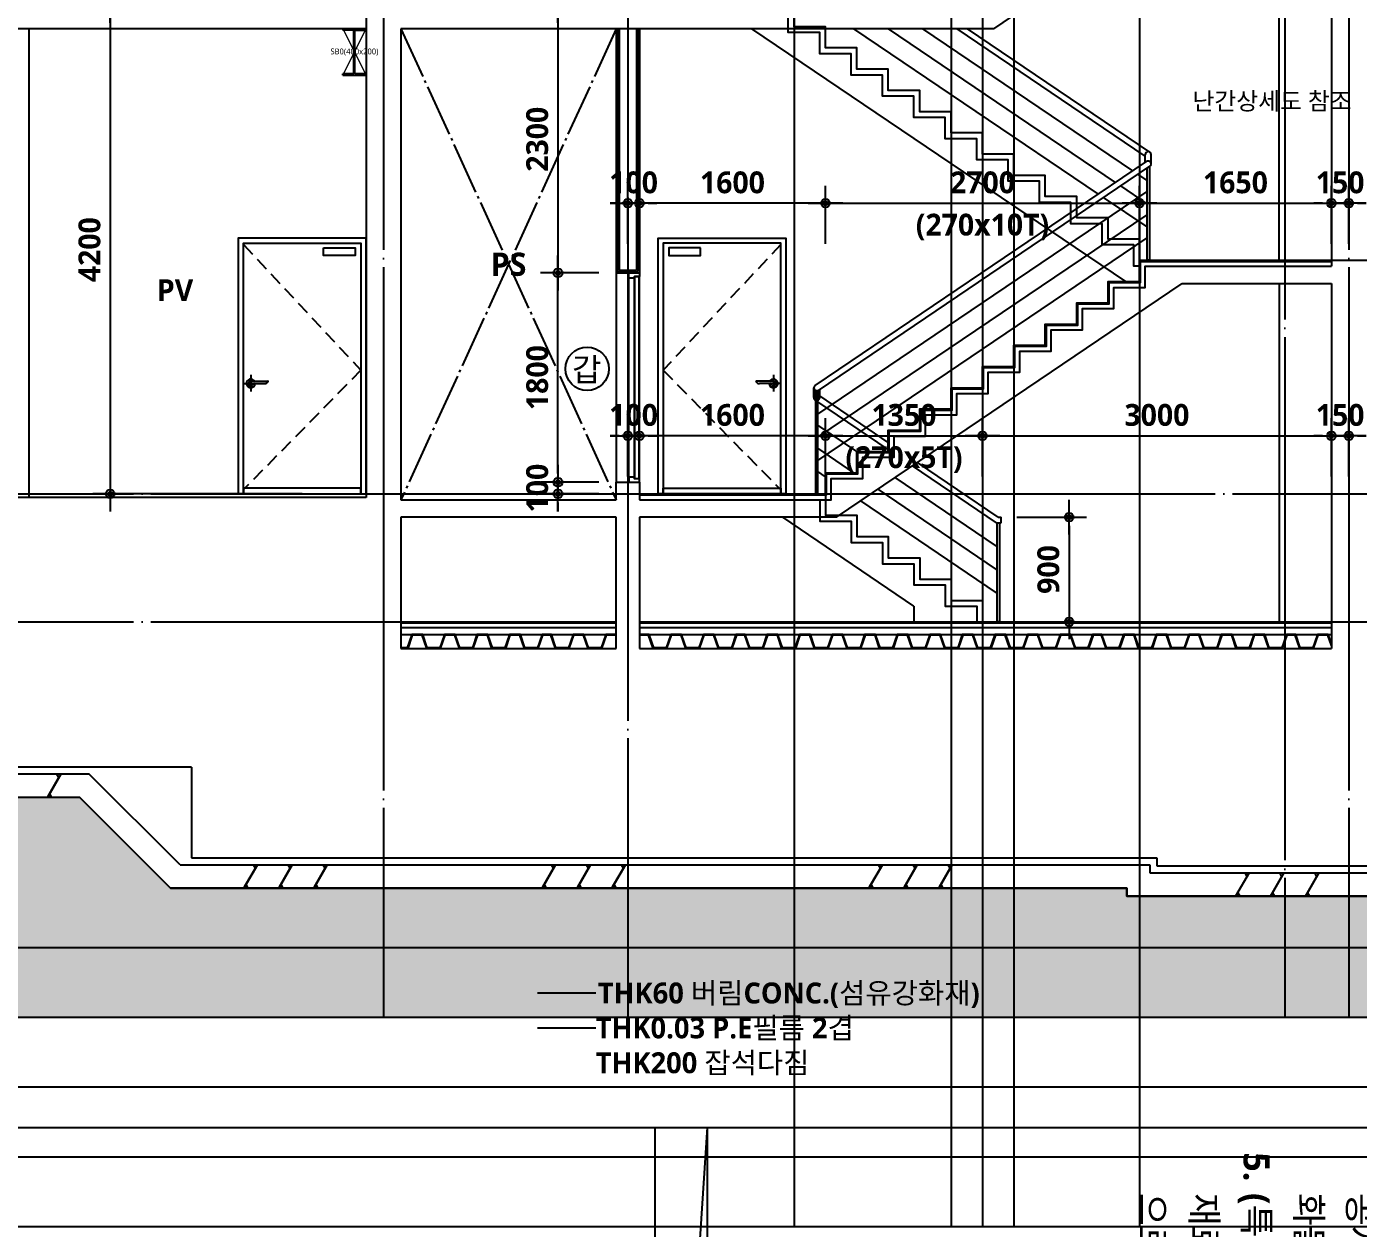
# Model space of a CAD drawing. Header units: millimetres. Extents: x 0 to 356400, y 0 to 68257.
# Drawn here: x 107356 to 118807, y 7384 to 17719 of the extents above; entities that cross this region are included whole.
import ezdxf
from ezdxf.enums import TextEntityAlignment as Align

# ---------------------------------------------------------------- set-up
doc = ezdxf.new("R2010")
doc.units = ezdxf.units.MM
doc.header["$LTSCALE"] = 75
for name, pattern in [('CEN', [62, 60, -1, 0, -1]), ('HID', [2.3, 1.5, -0.8]), ('STD_SHAFT', [7.3, 6, -0.5, 0.3, -0.5])]:
    doc.linetypes.add(name, pattern=pattern)
doc.layers.get('Defpoints').update_dxf_attribs({"color": 161})
for name, color, linetype in [('8', 8, 'Continuous'), ('A-ANNO-GRA1', 7, 'Continuous'), ('A-ANNO-LEAD', 4, 'Continuous'), ('A-ANNO-NOTE', 7, 'Continuous'), ('A-ANNO-SYMB', 7, 'Continuous'), ('A-ANNO-TEXT1', 7, 'Continuous'), ('A-ANNO-TITL', 7, 'Continuous'), ('A-CEN', 1, 'CEN'), ('A-DOOR', 4, 'Continuous'), ('A-FIN-TYP1', 6, 'Continuous'), ('A-FLOR-GW', 6, 'Continuous'), ('A-FLOR-OPEN-BELO', 6, 'STD_SHAFT'), ('A-PS-HID', 5, 'HID'), ('A-SECT-DOOR', 8, 'Continuous'), ('A-SECT-DRBD', 4, 'Continuous'), ('A-SECT-ELEV', 8, 'Continuous'), ('A-SECT-Hrail1', 8, 'Continuous'), ('A-SECT-Hrail2', 6, 'Continuous'), ('A-SECT-MATR1', 4, 'Continuous'), ('A-SECT-MATR1-PAT', 8, 'Continuous'), ('A-SECT-MATR2', 6, 'Continuous'), ('A-SECT-STAIRS', 4, 'Continuous'), ('A-ST-AXIS-DIM', 7, 'Continuous'), ('A-ST-CONC', 2, 'Continuous'), ('A-WALL-DRY1', 7, 'Continuous'), ('LEADER', 7, 'Continuous'), ('철골', 2, 'Continuous')]:
    doc.layers.add(name, color=color, linetype=linetype)
doc.layers.add('A-XXXX-NPLT', color=144, linetype='Continuous', lineweight=15, plot=False)
for name, color, linetype, plot in [('Defpoint', 161, 'Continuous', False), ('G(그리드1)', 185, 'Continuous', False), ('G(그리드2)', 235, 'Continuous', False)]:
    doc.layers.add(name, color=color, linetype=linetype, plot=plot)
doc.styles.add('2020음성 1차', font='NanumGothicBold.ttf')
doc.styles.add('SH_대대리576', font='')
doc.styles.add('SH_진천_나눔', font='NanumGothicBold.ttf')
doc.styles.add('맑은고딕', font='malgun.ttf')
doc.styles.add('성본리_나눔BO', font='')
doc.styles.get('SH_대대리576').set_extended_font_data('NanumGothic', bold=True)
doc.styles.get('성본리_나눔BO').set_extended_font_data('NanumGothic', bold=True)
doc.dimstyles.new('SHP 75 (in)', dxfattribs={"dimscale": 75, "dimtxt": 2.5, "dimasz": 1, "dimexe": 2, "dimexo": 2, "dimgap": 1, "dimtad": 1, "dimdec": 0, "dimzin": 0, "dimdsep": 46, "dimtxsty": 'SH_대대리576', "dimblk": 'DIMDOT', "dimblk1": 'NONE', "dimblk2": 'DIMDOT', "dimcen": 0.09, "dimclrd": 256, "dimclre": 256, "dimclrt": 3, "dimadec": 0, "dimazin": 1, "dimtfac": 1, "dimtdec": 0, "dimtix": 1, "dimtmove": 2, "dimatfit": 0, "dimldrblk": 'DIMDOT', "dimfxl": 1, "dimtfillclr": 3, "dimtolj": 1, "dimtzin": 0, "dimlwd": -1, "dimlwe": -1, "dimarcsym": 0})

# ---------------------------------------------------------------- blocks, each defined once
blk = doc.blocks.new('DIMDOT')
at = {"color": 0}
blk.add_line((-2, 0), (2, 0), dxfattribs=at)
for radius in [0.5, 0.25]:
    blk.add_circle((0, 0), radius, dxfattribs=at)
blk = doc.blocks.new('*D1833')
at = {"layer": 'A-ST-AXIS-DIM'}
for p, q in [((114225, 15850), (114225, 16350)), ((116925, 15850), (116925, 16350)), ((114300, 16200), (116850, 16200))]:
    blk.add_line(p, q, dxfattribs=at)
at = {"layer": 'Defpoints', "color": 0}
for p in [(116925, 16200), (114225, 15700), (116925, 15700)]:
    blk.add_point(p, dxfattribs=at)
at = {"layer": 'A-ST-AXIS-DIM', "linetype": 'ByBlock', "xscale": 75, "yscale": 75, "zscale": 75}
for p, rotation in [((114225, 16200), 179.9999999999999), ((116925, 16200), 359.9999999999999)]:
    blk.add_blockref('DIMDOT', p, dxfattribs=dict(at, rotation=rotation))
at = {"layer": 'A-ST-AXIS-DIM', "color": 3, "char_height": 187.5, "attachment_point": 5, "style": 'SH_대대리576'}
for s, insert in [('\\A1;2700', (115575, 16378)), ('\\A1;(270x10T)', (115575, 15995))]:
    blk.add_mtext(s, dxfattribs=dict(at, insert=insert))
blk = doc.blocks.new('_None')
blk = doc.blocks.new('*D1834')
at = {"layer": 'A-ST-AXIS-DIM'}
for p, q in [((116925, 15850), (116925, 16350)), ((118575, 15850), (118575, 16350)), ((117000, 16200), (118500, 16200))]:
    blk.add_line(p, q, dxfattribs=at)
at = {"layer": 'Defpoints', "color": 0}
for p in [(118575, 16200), (116925, 15700), (118575, 15700)]:
    blk.add_point(p, dxfattribs=at)
at = {"layer": 'A-ST-AXIS-DIM', "linetype": 'ByBlock', "xscale": 75, "yscale": 75, "zscale": 75}
for p, rotation in [((116925, 16200), 179.9999999999999), ((118575, 16200), 359.9999999999999)]:
    blk.add_blockref('DIMDOT', p, dxfattribs=dict(at, rotation=rotation))
at = {"layer": 'A-ST-AXIS-DIM', "color": 3, "insert": (117750, 16378), "char_height": 187.5, "attachment_point": 5, "style": 'SH_대대리576'}
blk.add_mtext('\\A1;1650', dxfattribs=at)
blk = doc.blocks.new('*D1835')
at = {"layer": 'A-ST-AXIS-DIM'}
for p, q in [((112625, 15850), (112625, 16350)), ((114225, 15850), (114225, 16350)), ((114150, 16200), (112700, 16200))]:
    blk.add_line(p, q, dxfattribs=at)
at = {"layer": 'Defpoints', "color": 0}
for p in [(112625, 16200), (112625, 15700), (114225, 15700)]:
    blk.add_point(p, dxfattribs=at)
at = {"layer": 'A-ST-AXIS-DIM', "linetype": 'ByBlock', "xscale": 75, "yscale": 75, "zscale": 75, "rotation": 180}
blk.add_blockref('DIMDOT', (112625, 16200), dxfattribs=at)
at = {"layer": 'A-ST-AXIS-DIM', "linetype": 'ByBlock', "xscale": 75, "yscale": 75, "zscale": 75}
blk.add_blockref('DIMDOT', (114225, 16200), dxfattribs=at)
at = {"layer": 'A-ST-AXIS-DIM', "color": 3, "insert": (113425, 16378), "char_height": 187.5, "attachment_point": 5, "style": 'SH_대대리576'}
blk.add_mtext('\\A1;1600', dxfattribs=at)
blk = doc.blocks.new('*D1836')
at = {"layer": 'A-ST-AXIS-DIM'}
for p, q in [((112525, 15850), (112525, 16350)), ((112625, 15850), (112625, 16350)), ((112450, 16200), (112375, 16200)), ((112525, 16200), (112625, 16200)), ((112700, 16200), (112775, 16200))]:
    blk.add_line(p, q, dxfattribs=at)
at = {"layer": 'Defpoints', "color": 0}
for p in [(112625, 16200), (112525, 15700), (112625, 15700)]:
    blk.add_point(p, dxfattribs=at)
at = {"layer": 'A-ST-AXIS-DIM', "linetype": 'ByBlock', "xscale": 75, "yscale": 75, "zscale": 75}
blk.add_blockref('DIMDOT', (112525, 16200), dxfattribs=at)
at = {"layer": 'A-ST-AXIS-DIM', "linetype": 'ByBlock', "xscale": 75, "yscale": 75, "zscale": 75, "rotation": 180}
blk.add_blockref('DIMDOT', (112625, 16200), dxfattribs=at)
at = {"layer": 'A-ST-AXIS-DIM', "color": 3, "insert": (112575, 16378), "char_height": 187.5, "attachment_point": 5, "style": 'SH_대대리576'}
blk.add_mtext('\\A1;100', dxfattribs=at)
blk = doc.blocks.new('*D1837')
at = {"layer": 'A-ST-AXIS-DIM'}
for p, q in [((118575, 15850), (118575, 16350)), ((118725, 15850), (118725, 16350)), ((118500, 16200), (118425, 16200)), ((118725, 16200), (118575, 16200)), ((118800, 16200), (118875, 16200))]:
    blk.add_line(p, q, dxfattribs=at)
at = {"layer": 'Defpoints', "color": 0}
for p in [(118575, 16200), (118575, 15700), (118725, 15700)]:
    blk.add_point(p, dxfattribs=at)
at = {"layer": 'A-ST-AXIS-DIM', "linetype": 'ByBlock', "xscale": 75, "yscale": 75, "zscale": 75}
blk.add_blockref('DIMDOT', (118575, 16200), dxfattribs=at)
at = {"layer": 'A-ST-AXIS-DIM', "linetype": 'ByBlock', "xscale": 75, "yscale": 75, "zscale": 75, "rotation": 180}
blk.add_blockref('DIMDOT', (118725, 16200), dxfattribs=at)
at = {"layer": 'A-ST-AXIS-DIM', "color": 3, "insert": (118650, 16378), "char_height": 187.5, "attachment_point": 5, "style": 'SH_대대리576'}
blk.add_mtext('\\A1;150', dxfattribs=at)
blk = doc.blocks.new('*D1853')
at = {"layer": 'A-ST-AXIS-DIM'}
for p, q in [((114225, 13850), (114225, 14350)), ((115575, 13850), (115575, 14350)), ((114300, 14200), (115500, 14200))]:
    blk.add_line(p, q, dxfattribs=at)
at = {"layer": 'Defpoints', "color": 0}
for p in [(115575, 14200), (114225, 13700), (115575, 13700)]:
    blk.add_point(p, dxfattribs=at)
at = {"layer": 'A-ST-AXIS-DIM', "linetype": 'ByBlock', "xscale": 75, "yscale": 75, "zscale": 75}
for p, rotation in [((114225, 14200), 179.9999999999999), ((115575, 14200), 359.9999999999999)]:
    blk.add_blockref('DIMDOT', p, dxfattribs=dict(at, rotation=rotation))
at = {"layer": 'A-ST-AXIS-DIM', "color": 3, "char_height": 187.5, "attachment_point": 5, "style": 'SH_대대리576'}
for s, insert in [('\\A1;1350', (114900, 14378)), ('\\A1;(270x5T)', (114900, 13995))]:
    blk.add_mtext(s, dxfattribs=dict(at, insert=insert))
blk = doc.blocks.new('*D1854')
at = {"layer": 'A-ST-AXIS-DIM'}
for p, q in [((115575, 13850), (115575, 14350)), ((118575, 13850), (118575, 14350)), ((115650, 14200), (118500, 14200))]:
    blk.add_line(p, q, dxfattribs=at)
at = {"layer": 'Defpoints', "color": 0}
for p in [(118575, 14200), (115575, 13700), (118575, 13700)]:
    blk.add_point(p, dxfattribs=at)
at = {"layer": 'A-ST-AXIS-DIM', "linetype": 'ByBlock', "xscale": 75, "yscale": 75, "zscale": 75}
for p, rotation in [((115575, 14200), 179.9999999999999), ((118575, 14200), 359.9999999999999)]:
    blk.add_blockref('DIMDOT', p, dxfattribs=dict(at, rotation=rotation))
at = {"layer": 'A-ST-AXIS-DIM', "color": 3, "insert": (117075, 14378), "char_height": 187.5, "attachment_point": 5, "style": 'SH_대대리576'}
blk.add_mtext('\\A1;3000', dxfattribs=at)
blk = doc.blocks.new('*D1855')
at = {"layer": 'A-ST-AXIS-DIM'}
for p, q in [((112625, 13850), (112625, 14350)), ((114225, 13850), (114225, 14350)), ((114150, 14200), (112700, 14200))]:
    blk.add_line(p, q, dxfattribs=at)
at = {"layer": 'Defpoints', "color": 0}
for p in [(112625, 14200), (112625, 13700), (114225, 13700)]:
    blk.add_point(p, dxfattribs=at)
at = {"layer": 'A-ST-AXIS-DIM', "linetype": 'ByBlock', "xscale": 75, "yscale": 75, "zscale": 75, "rotation": 180}
blk.add_blockref('DIMDOT', (112625, 14200), dxfattribs=at)
at = {"layer": 'A-ST-AXIS-DIM', "linetype": 'ByBlock', "xscale": 75, "yscale": 75, "zscale": 75}
blk.add_blockref('DIMDOT', (114225, 14200), dxfattribs=at)
at = {"layer": 'A-ST-AXIS-DIM', "color": 3, "insert": (113425, 14378), "char_height": 187.5, "attachment_point": 5, "style": 'SH_대대리576'}
blk.add_mtext('\\A1;1600', dxfattribs=at)
blk = doc.blocks.new('*D1856')
at = {"layer": 'A-ST-AXIS-DIM'}
for p, q in [((112525, 13850), (112525, 14350)), ((112625, 13850), (112625, 14350)), ((112450, 14200), (112375, 14200)), ((112525, 14200), (112625, 14200)), ((112700, 14200), (112775, 14200))]:
    blk.add_line(p, q, dxfattribs=at)
at = {"layer": 'Defpoints', "color": 0}
for p in [(112625, 14200), (112525, 13700), (112625, 13700)]:
    blk.add_point(p, dxfattribs=at)
at = {"layer": 'A-ST-AXIS-DIM', "linetype": 'ByBlock', "xscale": 75, "yscale": 75, "zscale": 75}
blk.add_blockref('DIMDOT', (112525, 14200), dxfattribs=at)
at = {"layer": 'A-ST-AXIS-DIM', "linetype": 'ByBlock', "xscale": 75, "yscale": 75, "zscale": 75, "rotation": 180}
blk.add_blockref('DIMDOT', (112625, 14200), dxfattribs=at)
at = {"layer": 'A-ST-AXIS-DIM', "color": 3, "insert": (112575, 14378), "char_height": 187.5, "attachment_point": 5, "style": 'SH_대대리576'}
blk.add_mtext('\\A1;100', dxfattribs=at)
blk = doc.blocks.new('*D1857')
at = {"layer": 'A-ST-AXIS-DIM'}
for p, q in [((118575, 13850), (118575, 14350)), ((118725, 13850), (118725, 14350)), ((118500, 14200), (118425, 14200)), ((118725, 14200), (118575, 14200)), ((118800, 14200), (118875, 14200))]:
    blk.add_line(p, q, dxfattribs=at)
at = {"layer": 'Defpoints', "color": 0}
for p in [(118575, 14200), (118575, 13700), (118725, 13700)]:
    blk.add_point(p, dxfattribs=at)
at = {"layer": 'A-ST-AXIS-DIM', "linetype": 'ByBlock', "xscale": 75, "yscale": 75, "zscale": 75}
blk.add_blockref('DIMDOT', (118575, 14200), dxfattribs=at)
at = {"layer": 'A-ST-AXIS-DIM', "linetype": 'ByBlock', "xscale": 75, "yscale": 75, "zscale": 75, "rotation": 180}
blk.add_blockref('DIMDOT', (118725, 14200), dxfattribs=at)
at = {"layer": 'A-ST-AXIS-DIM', "color": 3, "insert": (118650, 14378), "char_height": 187.5, "attachment_point": 5, "style": 'SH_대대리576'}
blk.add_mtext('\\A1;150', dxfattribs=at)
blk = doc.blocks.new('*D1979')
at = {"layer": 'A-ST-AXIS-DIM'}
for p, q in [((109725, 17900), (107925, 17900)), ((108075, 17825), (108075, 13775)), ((109725, 13700), (107925, 13700))]:
    blk.add_line(p, q, dxfattribs=at)
at = {"layer": 'Defpoints', "color": 0}
for p in [(109875, 17900), (108075, 13700), (109875, 13700)]:
    blk.add_point(p, dxfattribs=at)
at = {"layer": 'A-ST-AXIS-DIM', "linetype": 'ByBlock', "xscale": 75, "yscale": 75, "zscale": 75}
for p, rotation in [((108075, 17900), 90), ((108075, 13700), 270)]:
    blk.add_blockref('DIMDOT', p, dxfattribs=dict(at, rotation=rotation))
at = {"layer": 'A-ST-AXIS-DIM', "color": 3, "insert": (107897, 15800), "char_height": 187.5, "attachment_point": 5, "rotation": 90, "style": 'SH_대대리576'}
blk.add_mtext('\\A1;4200', dxfattribs=at)
blk = doc.blocks.new('갑종 TEXT100')
at = {"layer": 'A-ANNO-SYMB'}
blk.add_circle((0, 0), 280, dxfattribs=at)
at = {"layer": 'A-ANNO-TITL', "style": '2020음성 1차'}
blk.add_text('갑 ', height=300, dxfattribs=at).set_placement((46, -10), align=Align.MIDDLE_CENTER)
blk = doc.blocks.new('*D2221')
at = {"layer": 'A-ST-AXIS-DIM'}
for p, q in [((112275, 17900), (111775, 17900)), ((111925, 17825), (111925, 15675)), ((112275, 15600), (111775, 15600))]:
    blk.add_line(p, q, dxfattribs=at)
at = {"layer": 'Defpoints', "color": 0}
for p in [(112425, 17900), (111925, 15600), (112425, 15600)]:
    blk.add_point(p, dxfattribs=at)
at = {"layer": 'A-ST-AXIS-DIM', "linetype": 'ByBlock', "xscale": 75, "yscale": 75, "zscale": 75}
for p, rotation in [((111925, 17900), 90), ((111925, 15600), 270)]:
    blk.add_blockref('DIMDOT', p, dxfattribs=dict(at, rotation=rotation))
at = {"layer": 'A-ST-AXIS-DIM', "color": 3, "insert": (111747, 16750), "char_height": 187.5, "attachment_point": 5, "rotation": 90, "style": 'SH_대대리576'}
blk.add_mtext('\\A1;2300', dxfattribs=at)
blk = doc.blocks.new('*D2222')
at = {"layer": 'A-ST-AXIS-DIM'}
for p, q in [((112275, 15600), (111775, 15600)), ((111925, 13875), (111925, 15525)), ((112275, 13800), (111775, 13800))]:
    blk.add_line(p, q, dxfattribs=at)
at = {"layer": 'Defpoints', "color": 0}
for p in [(111925, 15600), (112425, 15600), (112425, 13800)]:
    blk.add_point(p, dxfattribs=at)
at = {"layer": 'A-ST-AXIS-DIM', "linetype": 'ByBlock', "xscale": 75, "yscale": 75, "zscale": 75}
for p, rotation in [((111925, 15600), 90), ((111925, 13800), 270)]:
    blk.add_blockref('DIMDOT', p, dxfattribs=dict(at, rotation=rotation))
at = {"layer": 'A-ST-AXIS-DIM', "color": 3, "insert": (111747, 14700), "char_height": 187.5, "attachment_point": 5, "rotation": 90, "style": 'SH_대대리576'}
blk.add_mtext('\\A1;1800', dxfattribs=at)
blk = doc.blocks.new('*D2223')
at = {"layer": 'A-ST-AXIS-DIM'}
for p, q in [((111925, 13875), (111925, 13950)), ((112275, 13800), (111775, 13800)), ((111925, 13800), (111925, 13700)), ((112275, 13700), (111775, 13700)), ((111925, 13625), (111925, 13550))]:
    blk.add_line(p, q, dxfattribs=at)
at = {"layer": 'Defpoints', "color": 0}
for p in [(112425, 13800), (111925, 13700), (112425, 13700)]:
    blk.add_point(p, dxfattribs=at)
at = {"layer": 'A-ST-AXIS-DIM', "linetype": 'ByBlock', "xscale": 75, "yscale": 75, "zscale": 75}
for p, rotation in [((111925, 13800), 270), ((111925, 13700), 90)]:
    blk.add_blockref('DIMDOT', p, dxfattribs=dict(at, rotation=rotation))
at = {"layer": 'A-ST-AXIS-DIM', "color": 3, "insert": (111747, 13750), "char_height": 187.5, "attachment_point": 5, "rotation": 90, "style": 'SH_대대리576'}
blk.add_mtext('\\A1;100', dxfattribs=at)
blk = doc.blocks.new('*D3933')
at = {"layer": 'A-ST-AXIS-DIM'}
for p, q in [((115870, 13500), (116470, 13500)), ((116320, 13425), (116320, 12675)), ((115870, 12600), (116470, 12600))]:
    blk.add_line(p, q, dxfattribs=at)
at = {"layer": 'Defpoints', "color": 0}
for p in [(115720, 13500), (115720, 12600), (116320, 12600)]:
    blk.add_point(p, dxfattribs=at)
at = {"layer": 'A-ST-AXIS-DIM', "linetype": 'ByBlock', "xscale": 75, "yscale": 75, "zscale": 75}
for p, rotation in [((116320, 13500), 90), ((116320, 12600), 270)]:
    blk.add_blockref('DIMDOT', p, dxfattribs=dict(at, rotation=rotation))
at = {"layer": 'A-ST-AXIS-DIM', "color": 3, "insert": (116142, 13050), "char_height": 187.5, "attachment_point": 5, "rotation": 90, "style": 'SH_대대리576'}
blk.add_mtext('\\A1;900', dxfattribs=at)
blk = doc.blocks.new('G$CC67454FE')
at = {"layer": 'A-XXXX-NPLT'}
for p, q in [((106, 400), (306, 0)), ((106, 0), (306, 400))]:
    blk.add_line(p, q, dxfattribs=at)
at = {"layer": '철골', "ltscale": 3}
for p, q in [((106, 400), (306, 400)), ((106, 400), (106, 387)), ((202, 387), (106, 387)), ((202, 13), (202, 387)), ((210, 13), (210, 387)), ((210, 387), (306, 387)), ((306, 400), (306, 387)), ((202, 13), (106, 13)), ((106, 0), (106, 13)), ((106, 0), (306, 0)), ((306, 13), (210, 13)), ((306, 0), (306, 13))]:
    blk.add_line(p, q, dxfattribs=at)
at = {"layer": 'A-XXXX-NPLT', "style": '맑은고딕'}
blk.add_text('SB0(400x200)', height=50, dxfattribs=at).set_placement((206, 200), align=Align.MIDDLE)
blk = doc.blocks.new('G$C3CD03619')
at = {"layer": 'A-ANNO-GRA1'}
for centre in [(11731, 11592), (11731, 9792)]:
    blk.add_circle(centre, 792, dxfattribs=at)
at = {"layer": 'A-ANNO-NOTE', "style": 'SH_대대리576'}
for s, p in [('방', (11108, 11142)), ('갑', (11108, 9342))]:
    blk.add_text(s, height=900, dxfattribs=at).set_placement(p)
at = {"layer": 'A-ANNO-TITL', "style": 'SH_대대리576'}
for s, p in [('1.', (547, 25992)), ('2.', (547, 11592)), ('3.', (547, 7992)), ('4.', (547, 6192)), ('5.', (547, -10008))]:
    blk.add_text(s, height=900, dxfattribs=at).set_placement(p, align=Align.MIDDLE_CENTER)
for s, p in [('B2ND FFL = EL-9000', (1447, 25992)), ('B1ST FFL = EL-4800', (1447, 24192)), ('1ST FFL = EL%%p0 (FH96.10)', (1447, 22392)), ('2ND FFL = EL+4500', (1447, 20592)), ('3RD FFL = EL+9000', (1447, 18792)), ('4TH FFL = EL+19000', (1447, 16992)), ('ROOF SFL = EL+29000', (1447, 15192)), ('PH ROOF SFL = EL+33000 (계단탑)', (1447, 13392)), ('스크린 방화셔터', (1447, 11592)), ('갑종 방화문', (1447, 9792)), ('실내 마감은 실내재료마감표 참조.', (1447, 7992)), ('엘리베이터 시공 시 전문업체의 시공상세도', (1447, 6192)), ('를 작성하여 공사감독자의 승인을 득한 후', (1447, 4392)), ('시공할 것. (엘리베이터 설치를 위한 승강로', (1447, 2592)), ('내부의 구조물은 엘리베이터 공사분임.)', (1447, 792)), ('-ELEV 설치용 구조부재(후크 포함) 는 전문', (1447, -1008)), ('업체 선정 후 구조계산을 반영하여', (1447, -2808)), ('시공상세도를 작성(필요시 구조보강) 하고', (1447, -4608)), ('공사감독자의 승인을 득한 후 시공할 것.', (1447, -6408)), ('화물용승강기 및 수직반송기 포함.', (1447, -8208)), ('(특별)피난계단의 적용시 마감재료는 불연', (1447, -10008)), ('재료 인증제품(불연성능 시험성적서 확보)', (1447, -11808)), ('으로서 공사감독자의 승인을 득한 후', (1447, -13608))]:
    blk.add_text(s, height=900, dxfattribs=at).set_placement(p, align=Align.MIDDLE_LEFT)

msp = doc.modelspace()

# ---------------------------------------------------------------- hatches: boundary and pattern name
at = {"layer": '8', "transparency": 33554687}
h = msp.add_hatch(color=256, dxfattribs=at)
h.dxf.hatch_style = 1
h.paths.add_polyline_path([(104375, 11090), (104375, 9800), (104375, 9200), (121675, 9200), (121675, 10240), (116815, 10240), (116815, 10310), (108592.2, 10310), (107812.2, 11090)])

# ---------------------------------------------------------------- linework, layer by layer
for p, q in [((112757.6, 8250), (112757.6, 1500)), ((113207.6, 8250), (113207.6, 1500))]:
    msp.add_line(p, q)
at = {"layer": '8'}
msp.add_lwpolyline([(104375, 11090), (104375, 9800), (104375, 9200), (121675, 9200), (121675, 10240), (116815, 10240), (116815, 10310), (108592.2, 10310), (107812.2, 11090)], close=True, dxfattribs=at)
at = {"layer": 'A-ANNO-LEAD'}
for p, q in [((111749.9, 9407.8), (112249.9, 9407.8)), ((111749.9, 9107.8), (112249.9, 9107.8))]:
    msp.add_line(p, q, dxfattribs=at)
msp.add_lwpolyline([(111749.9, 10268.3, 0, 48, 0), (111749.9, 10124.3, 0, 0, 0), (111749.9, 8807.8, 0, 0, 0), (112249.9, 8807.8, 0, 0, 0)], format="xyseb", dxfattribs=at)
at = {"layer": 'A-CEN'}
for p, q in [((112525, 58100), (112525, 9200)), ((110425, 57500), (110425, 9200)), ((118725, 57500), (118725, 9200)), ((118175, 56900), (118175, 9200)), ((118575, 15708.7), (121675, 15708.7)), ((109282.7, 14724.4), (109282.7, 14579.7)), ((113777.3, 14724.4), (113777.3, 14579.7)), ((109212.6, 14650), (109337.4, 14650)), ((113847.4, 14650), (113722.6, 14650)), ((103775, 13700), (121675, 13700)), ((103775, 12600), (112425, 12600)), ((112625, 12600), (121675, 12600))]:
    msp.add_line(p, q, dxfattribs=at)
at = {"layer": 'A-DOOR'}
for p, q in [((112535, 15555), (112535, 15600)), ((112535, 13800), (112535, 15555)), ((112582, 13845), (112582, 15570)), ((112622.5, 13830), (112622.5, 15570)), ((112625, 13800), (112625, 15570)), ((112535, 13845), (112535, 13800))]:
    msp.add_line(p, q, dxfattribs=at)
for points in [[(112535, 15600), (112625, 15600), (112625, 15570), (112582, 15570), (112582, 15555), (112535, 15555)], [(112584.5, 13830), (112584.5, 15570), (112622.5, 15570)], [(112584.5, 13830), (112584.5, 15570), (112622.5, 15570)], [(112535, 13800), (112625, 13800), (112625, 13830), (112582, 13830), (112582, 13845), (112535, 13845)]]:
    msp.add_lwpolyline(points, dxfattribs=at)
at = {"layer": 'A-FIN-TYP1'}
for p, q in [((110575, 12600), (112425, 12600)), ((112625, 12600), (118575, 12600)), ((110575, 12591), (112425, 12591)), ((112625, 12591), (118575, 12591))]:
    msp.add_line(p, q, dxfattribs=at)
for points in [[(112625, 13700), (114225, 13700), (114225, 13882.6), (114495, 13882.6), (114495, 14065.2), (114765, 14065.2), (114765, 14247.8), (115035, 14247.8), (115035, 14430.4), (115305, 14430.4), (115305, 14613), (115575, 14613), (115575, 14795.7), (115845, 14795.7), (115845, 14978.3), (116115, 14978.3), (116115, 15160.9), (116385, 15160.9), (116385, 15343.5), (116655, 15343.5), (116655, 15526.1), (116925, 15526.1), (116925, 15708.7), (118575, 15708.7)], [(112625, 13691), (114234, 13691), (114234, 13873.6), (114504, 13873.6), (114504, 14056.2), (114774, 14056.2), (114774, 14238.8), (115044, 14238.8), (115044, 14421.4), (115314, 14421.4), (115314, 14604), (115584, 14604), (115584, 14786.7), (115854, 14786.7), (115854, 14969.3), (116124, 14969.3), (116124, 15151.9), (116394, 15151.9), (116394, 15334.5), (116664, 15334.5), (116664, 15517.1), (116934, 15517.1), (116934, 15699.7), (118575, 15699.7)]]:
    msp.add_lwpolyline(points, dxfattribs=at)
at = {"layer": 'A-FLOR-GW'}
msp.add_line((107375, 17700), (107375, 13670), dxfattribs=at)
at = {"layer": 'A-FLOR-OPEN-BELO'}
for p, q in [((112425, 17700), (110575, 13650)), ((110575, 17700), (112425, 13650))]:
    msp.add_line(p, q, dxfattribs=at)
at = {"layer": 'A-PS-HID'}
for points in [[(109220, 15845), (110230, 14765), (109225, 13740)], [(113840, 15845), (112830, 14765), (113835, 13740)]]:
    msp.add_lwpolyline(points, dxfattribs=at)
at = {"layer": 'A-SECT-DOOR'}
for p, q in [((109282.6, 14669.4), (109429.9, 14669.4)), ((113777.4, 14669.4), (113630.1, 14669.4)), ((109317.6, 14649.2), (109401.6, 14649.2)), ((113742.4, 14649.2), (113658.4, 14649.2))]:
    msp.add_line(p, q, dxfattribs=at)
for points in [[(109220, 14765), (109220, 15855), (110230, 15855), (110230, 15845), (110230, 14650), (110230, 13750), (110230, 13700), (110275, 13700), (110275, 15900), (109175, 15900), (109175, 13700), (109220, 13700), (109220, 13750)], [(109909, 15815.8), (110182.2, 15815.8), (110182.2, 15749.2), (109909, 15749.2)], [(113840, 14765), (113840, 15855), (112830, 15855), (112830, 15845), (112830, 14650), (112830, 13750), (112830, 13700), (112785, 13700), (112785, 15900), (113885, 15900), (113885, 13700), (113840, 13700), (113840, 13750)], [(113151, 15815.8), (112877.8, 15815.8), (112877.8, 15749.2), (113151, 15749.2)], [(109220, 13750), (109220, 13700), (110230, 13700), (110230, 13750), (110215.2, 13750)], [(113840, 13750), (113840, 13700), (112830, 13700), (112830, 13750), (112844.8, 13750)]]:
    msp.add_lwpolyline(points, close=True, dxfattribs=at)
for centre, radius, start, end in [((109282.7, 14650), 37.3, 22.93351, 359.06151), ((109282.6, 14649.4), 20, 90, 316.79224), ((109403.2, 14686.3), 37.2, 267.58008, 322.19896), ((109429.9, 14666.4), 3, 13.27695, 90), ((109426.9, 14665.7), 6.09, 339.58624, 13.27695), ((113633.1, 14665.7), 6.09, 166.72305, 200.41376), ((113630.1, 14666.4), 3, 90, 166.72305), ((113656.8, 14686.3), 37.2, 217.80104, 272.41992), ((113777.3, 14650), 37.3, 180.93849, 157.06649), ((113777.4, 14649.4), 20, 223.20776, 90), ((109335, 14600.8), 51.4, 109.86738, 137.31229), ((113725, 14600.8), 51.4, 42.68771, 70.13262)]:
    msp.add_arc(centre, radius, start, end, dxfattribs=at)
at = {"layer": 'A-SECT-DRBD'}
for points in [[(112425, 12490), (112335, 12490), (112295.6, 12375.3), (112187.8, 12375.3), (112148.3, 12490), (112055, 12490), (112015.5, 12375.3), (111907.8, 12375.3), (111868.3, 12490), (111788.3, 12490), (111748.8, 12375.3), (111641.2, 12375.3), (111601.7, 12490), (111508.3, 12490), (111468.8, 12375.3), (111361, 12375.3), (111321.7, 12490), (111228.3, 12490), (111188.8, 12375.3), (111081.1, 12375.3), (111041.7, 12490), (110948.3, 12490), (110908.8, 12375.3), (110801.2, 12375.3), (110761.7, 12490), (110668.3, 12490), (110628.8, 12375.3), (110575, 12375.3)], [(112425, 12483.3), (112424.5, 12484.7), (112338.8, 12484.7), (112299.4, 12370), (112184, 12370), (112144.5, 12484.7), (112058.8, 12484.7), (112019.3, 12370), (111904, 12370), (111864.5, 12484.7), (111792.1, 12484.7), (111752.6, 12370), (111637.4, 12370), (111597.9, 12484.7), (111512.1, 12484.7), (111472.6, 12370), (111357.2, 12370), (111317.9, 12484.7), (111232.1, 12484.7), (111192.6, 12370), (111077.3, 12370), (111037.9, 12484.7), (110952.1, 12484.7), (110912.6, 12370), (110797.4, 12370), (110757.9, 12484.7), (110672.1, 12484.7), (110632.6, 12370), (110575, 12370)], [(118575, 12412.6), (118548.3, 12490), (118455, 12490), (118415.5, 12375.3), (118307.8, 12375.3), (118268.3, 12490), (118188.3, 12490), (118148.8, 12375.3), (118041.2, 12375.3), (118001.7, 12490), (117908.3, 12490), (117868.8, 12375.3), (117761, 12375.3), (117721.7, 12490), (117628.3, 12490), (117588.8, 12375.3), (117481.1, 12375.3), (117441.7, 12490), (117348.3, 12490), (117308.8, 12375.3), (117201.2, 12375.3), (117161.7, 12490), (117068.3, 12490), (117028.8, 12375.3), (116921.2, 12375.3), (116881.7, 12490), (116788.3, 12490), (116748.8, 12375.3), (116641.2, 12375.3), (116601.7, 12490), (116521.7, 12490), (116482.2, 12375.3), (116374.5, 12375.3), (116335, 12490), (116241.7, 12490), (116202.2, 12375.3), (116094.5, 12375.3), (116055, 12490), (115961.7, 12490), (115922.2, 12375.3), (115814.5, 12375.3), (115775, 12490), (115681.7, 12490), (115642.3, 12375.3), (115534.5, 12375.3), (115495, 12490), (115401.7, 12490), (115362.3, 12375.3), (115254.5, 12375.3), (115215, 12490), (115121.7, 12490), (115082.2, 12375.3), (114974.5, 12375.3), (114935, 12490), (114841.7, 12490), (114802.2, 12375.3), (114694.4, 12375.3), (114655, 12490), (114561.7, 12490), (114522.2, 12375.3), (114414.4, 12375.3), (114375, 12490), (114281.7, 12490), (114242.2, 12375.3), (114134.5, 12375.3), (114095, 12490), (114001.7, 12490), (113962.2, 12375.3), (113854.5, 12375.3), (113815, 12490), (113721.7, 12490), (113682.2, 12375.3), (113574.5, 12375.3), (113535, 12490), (113455, 12490), (113415.5, 12375.3), (113307.8, 12375.3), (113268.3, 12490), (113175, 12490), (113135.5, 12375.3), (113027.8, 12375.3), (112988.3, 12490), (112895, 12490), (112855.5, 12375.3), (112747.8, 12375.3), (112708.3, 12490), (112625, 12490)], [(118575, 12396.2), (118544.5, 12484.7), (118458.8, 12484.7), (118419.3, 12370), (118304, 12370), (118264.5, 12484.7), (118192.1, 12484.7), (118152.6, 12370), (118037.4, 12370), (117997.9, 12484.7), (117912.1, 12484.7), (117872.6, 12370), (117757.2, 12370), (117717.9, 12484.7), (117632.1, 12484.7), (117592.6, 12370), (117477.3, 12370), (117437.9, 12484.7), (117352.1, 12484.7), (117312.6, 12370), (117197.4, 12370), (117157.9, 12484.7), (117072.1, 12484.7), (117032.6, 12370), (116917.4, 12370), (116877.9, 12484.7), (116792.1, 12484.7), (116752.6, 12370), (116637.4, 12370), (116597.9, 12484.7), (116525.5, 12484.7), (116486, 12370), (116370.7, 12370), (116331.2, 12484.7), (116245.5, 12484.7), (116206, 12370), (116090.7, 12370), (116051.2, 12484.7), (115965.5, 12484.7), (115926, 12370), (115810.7, 12370), (115771.2, 12484.7), (115685.5, 12484.7), (115646.1, 12370), (115530.7, 12370), (115491.2, 12484.7), (115405.5, 12484.7), (115366.1, 12370), (115250.7, 12370), (115211.2, 12484.7), (115125.5, 12484.7), (115086, 12370), (114970.7, 12370), (114931.2, 12484.7), (114845.5, 12484.7), (114806, 12370), (114690.6, 12370), (114651.2, 12484.7), (114565.5, 12484.7), (114526, 12370), (114410.6, 12370), (114371.2, 12484.7), (114285.5, 12484.7), (114246, 12370), (114130.7, 12370), (114091.2, 12484.7), (114005.5, 12484.7), (113966, 12370), (113850.7, 12370), (113811.2, 12484.7), (113725.5, 12484.7), (113686, 12370), (113570.7, 12370), (113531.2, 12484.7), (113458.8, 12484.7), (113419.3, 12370), (113304, 12370), (113264.5, 12484.7), (113178.8, 12484.7), (113139.3, 12370), (113024, 12370), (112984.5, 12484.7), (112898.8, 12484.7), (112859.3, 12370), (112744, 12370), (112704.5, 12484.7), (112625, 12484.7)]]:
    msp.add_lwpolyline(points, dxfattribs=at)
at = {"layer": 'A-SECT-ELEV'}
msp.add_line((112425, 15600), (112425, 13800), dxfattribs=at)
at = {"layer": 'A-SECT-Hrail1'}
for p, q in [((116571.8, 16278.5), (114470, 17700)), ((116719.7, 16378.5), (114765.8, 17700)), ((116867.5, 16478.5), (115061.5, 17700)), ((116975, 16605.8), (115357.2, 17700)), ((117014, 16639.8), (115446.4, 17700)), ((116990, 16395.7), (116912.1, 16448.3)), ((116990, 16195.7), (116764.3, 16348.3)), ((116990, 15995.7), (116616.4, 16248.3)), ((114125, 14529), (114125, 14611.2)), ((114175, 14529), (114175, 14598.2)), ((114765, 14081.2), (114160, 14492)), ((114765, 14141.7), (114175, 14542.3)), ((114495, 14064.6), (114160, 14292)), ((114468.4, 13882.6), (114160, 14092)), ((115710, 13500), (115016.9, 13970.7)), ((114225, 13847.9), (114160, 13892)), ((115694.6, 13450), (114972.3, 13940.5)), ((115694.6, 13250), (114824.7, 13840.7)), ((115694.6, 12850), (114529.6, 13641.1)), ((115694.6, 13050), (114677.1, 13740.9)), ((115694.6, 13450), (115735, 13450)), ((115710, 13500), (115735, 13500)), ((115735, 13450), (115735, 13500))]:
    msp.add_line(p, q, dxfattribs=at)
msp.add_lwpolyline([(114160, 14493.8), (114160, 14505), (114160, 14506.1), (114160, 14507.4), (114160, 14587.5, -0.2087122), (114140, 14587.5), (114140, 14507.4), (114140, 14506.1), (114140, 14505), (114140, 14504.4), (114140, 13700), (114160, 13700), (114160, 13890.5), (114160, 13892), (114160, 13950), (114160, 13987), (114160, 14090.5), (114160, 14092), (114160, 14150), (114160, 14187), (114160, 14290.5), (114160, 14292), (114160, 14350), (114160, 14387), (114160, 14490.5), (114160, 14492)], format="xyb", close=True, dxfattribs=at)
msp.add_lwpolyline([(115700, 13450), (115720, 13450), (115720, 12600), (115700, 12600)], close=True, dxfattribs=at)
for start, end in [(180, 246.42182), (293.57818, 0)]:
    msp.add_arc((114150, 14529), 25, start, end, dxfattribs=at)
at = {"layer": 'A-SECT-Hrail2'}
for p, q in [((116975, 16551.2), (116975, 16619.1)), ((117025, 16537.9), (117025, 16619.1)), ((114136, 14631.1), (116986, 16558.6)), ((114164, 14589.7), (117014, 16517.2)), ((114160, 14387), (116990, 16301)), ((114160, 14187), (116990, 16101)), ((114160, 13987), (116990, 15901))]:
    msp.add_line(p, q, dxfattribs=at)
msp.add_lwpolyline([(116975, 16557), (116975, 16618.6)], dxfattribs=at)
msp.add_lwpolyline([(116990, 16501), (117010, 16514.5), (117010, 15708.7), (116990, 15708.7)], close=True, dxfattribs=at)
msp.add_lwpolyline([(116990, 16501), (117010, 16514.5), (117010, 15708.7), (116990, 15708.7)], close=True, dxfattribs=at)
for centre, start, end in [((117000, 16619.1), 0, 180), ((117000, 16537.9), 304.07161, 124.07161), ((114150, 14610.4), 124.07161, 304.07161)]:
    msp.add_arc(centre, 25, start, end, dxfattribs=at)
at = {"layer": 'A-SECT-MATR1'}
for p, q in [((118125, 15708.7), (118125, 18807.7)), ((118125, 15508.7), (118125, 12600)), ((110575, 12550), (112425, 12550)), ((110575, 12490), (112425, 12490)), ((112625, 12550), (118575, 12550)), ((112625, 12490), (118575, 12490))]:
    msp.add_line(p, q, dxfattribs=at)
at = {"layer": 'A-SECT-MATR1-PAT'}
for points in [[(107649.9, 11290), (107534.5, 11090), (107551.8, 11120), (107569.1, 11090), (107551.8, 11120), (107632.6, 11260), (107615.3, 11290)], [(109340.3, 10510), (109224.8, 10310), (109242.1, 10340), (109259.4, 10310), (109242.1, 10340), (109322.9, 10480), (109305.6, 10510)], [(109640.3, 10510), (109524.8, 10310), (109542.1, 10340), (109559.4, 10310), (109542.1, 10340), (109622.9, 10480), (109605.6, 10510)], [(109940.3, 10510), (109824.8, 10310), (109842.1, 10340), (109859.4, 10310), (109842.1, 10340), (109922.9, 10480), (109905.6, 10510)], [(111904.6, 10510), (111789.2, 10310), (111806.5, 10340), (111823.8, 10310), (111806.5, 10340), (111887.3, 10480), (111870, 10510)], [(112204.6, 10510), (112089.2, 10310), (112106.5, 10340), (112123.8, 10310), (112106.5, 10340), (112187.3, 10480), (112170, 10510)], [(112504.6, 10510), (112389.2, 10310), (112406.5, 10340), (112423.8, 10310), (112406.5, 10340), (112487.3, 10480), (112470, 10510)], [(114714.4, 10510), (114598.9, 10310), (114616.2, 10340), (114633.6, 10310), (114616.2, 10340), (114697.1, 10480), (114679.7, 10510)], [(115014.4, 10510), (114898.9, 10310), (114916.2, 10340), (114933.6, 10310), (114916.2, 10340), (114997.1, 10480), (114979.7, 10510)], [(115314.4, 10510), (115198.9, 10310), (115216.2, 10340), (115233.6, 10310), (115216.2, 10340), (115297.1, 10480), (115279.7, 10510)], [(117867.3, 10440), (117751.9, 10240), (117769.2, 10270), (117786.5, 10240), (117769.2, 10270), (117850, 10410), (117832.7, 10440)], [(118167.3, 10440), (118051.9, 10240), (118069.2, 10270), (118086.5, 10240), (118069.2, 10270), (118150, 10410), (118132.7, 10440)], [(118467.3, 10440), (118351.9, 10240), (118369.2, 10270), (118386.5, 10240), (118369.2, 10270), (118450, 10410), (118432.7, 10440)]]:
    msp.add_lwpolyline(points, dxfattribs=at)
at = {"layer": 'A-SECT-MATR2'}
for p, q in [((107895, 11290), (104375, 11290)), ((108675, 10510), (107895, 11290)), ((107812.2, 11090), (104375, 11090)), ((108592.2, 10310), (107812.2, 11090)), ((108675, 10510), (117015, 10510)), ((117015, 10510), (117015, 10440)), ((117015, 10440), (121675, 10440)), ((108592.2, 10310), (116815, 10310)), ((116815, 10310), (116815, 10240)), ((116815, 10240), (121675, 10240))]:
    msp.add_line(p, q, dxfattribs=at)
at = {"layer": 'A-SECT-STAIRS'}
for p, q in [((113589, 17700), (116803.3, 15526.1)), ((114985, 12735.4), (113858.9, 13500)), ((114985, 12735.4), (114985, 12600))]:
    msp.add_line(p, q, dxfattribs=at)
for points in [[(116925, 15708.7), (116925, 15891.3), (116655, 15891.3), (116655, 16073.9), (116385, 16073.9), (116385, 16256.5), (116115, 16256.5), (116115, 16439.1), (115845, 16439.1), (115845, 16621.7), (115575, 16621.7), (115575, 16804.3), (115305, 16804.3), (115305, 16987), (115035, 16987), (115035, 17169.6), (114765, 17169.6), (114765, 17352.2), (114495, 17352.2), (114495, 17534.8), (114225, 17534.8), (114225, 17717.4), (113955, 17717.4), (113955, 17900)], [(116925, 15658.7), (116875, 15658.7), (116875, 15841.3), (116605, 15841.3), (116605, 16023.9), (116335, 16023.9), (116335, 16206.5), (116065, 16206.5), (116065, 16389.1), (115795, 16389.1), (115795, 16571.7), (115525, 16571.7), (115525, 16754.3), (115255, 16754.3), (115255, 16937), (114985, 16937), (114985, 17119.6), (114715, 17119.6), (114715, 17302.2), (114445, 17302.2), (114445, 17484.8), (114175, 17484.8), (114175, 17667.4), (113905, 17667.4), (113905, 17850)], [(114175, 13650), (114175, 13466.7), (114445, 13466.7), (114445, 13283.3), (114715, 13283.3), (114715, 13100), (114985, 13100), (114985, 12916.7), (115255, 12916.7), (115255, 12733.3), (115525, 12733.3), (115525, 12600)], [(114225, 13700), (114225, 13516.7), (114495, 13516.7), (114495, 13333.3), (114765, 13333.3), (114765, 13150), (115035, 13150), (115035, 12966.7), (115305, 12966.7), (115305, 12783.3), (115575, 12783.3), (115575, 12600)]]:
    msp.add_lwpolyline(points, dxfattribs=at)
at = {"layer": 'A-ST-CONC'}
for p, q in [((110275, 21570), (110275, 13670)), ((115671.4, 17700), (117291.4, 18807.7)), ((118575, 18807.7), (118575, 15658.7)), ((110275, 17700), (104375, 17700)), ((115671.4, 17700), (110575, 17700)), ((110575, 17700), (110575, 13650)), ((114321, 13500), (117291, 15508.7)), ((117291, 15508.7), (118575, 15508.7)), ((118575, 15508.7), (118575, 12370)), ((110275, 13670), (107175, 13670)), ((110575, 13500), (110575, 12370)), ((112425, 13500), (110575, 13500)), ((114321, 13500), (112625, 13500)), ((110575, 12370), (112425, 12370)), ((112625, 12370), (118575, 12370)), ((108775, 11350), (104375, 11350)), ((108775, 11350), (108775, 10570)), ((108775, 10570), (117075, 10570)), ((117075, 10570), (117075, 10500)), ((117075, 10500), (121675, 10500))]:
    msp.add_line(p, q, dxfattribs=at)
for points in [[(112625, 13650), (114275, 13650), (114275, 13832.6), (114545, 13832.6), (114545, 14015.2), (114815, 14015.2), (114815, 14197.8), (115085, 14197.8), (115085, 14380.4), (115355, 14380.4), (115355, 14563), (115625, 14563), (115625, 14745.7), (115895, 14745.7), (115895, 14928.3), (116165, 14928.3), (116165, 15110.9), (116435, 15110.9), (116435, 15293.5), (116705, 15293.5), (116705, 15476.1), (116975, 15476.1), (116975, 15658.7), (118575, 15658.7)], [(112425, 13650), (112425, 13800), (112625, 13800), (112625, 13650)], [(110575, 13650), (112425, 13650)], [(112425, 12370), (112425, 13500)], [(112625, 13500), (112625, 12370)]]:
    msp.add_lwpolyline(points, dxfattribs=at)
at = {"layer": 'A-WALL-DRY1'}
for p, q in [((112425, 17700), (112425, 15600)), ((112437.5, 17700), (112437.5, 15612.5)), ((112450, 17700), (112450, 15625)), ((112600, 17700), (112600, 15625)), ((112612.5, 17700), (112612.5, 15612.5)), ((112625, 17700), (112625, 15600)), ((112425, 15600), (112625, 15600)), ((112437.5, 15612.5), (112612.5, 15612.5)), ((112450, 15625), (112600, 15625))]:
    msp.add_line(p, q, dxfattribs=at)
at = {"layer": 'Defpoint'}
msp.add_lwpolyline([(90600, 61500), (90600, 8250), (132150, 8250), (132150, 61500)], close=True, dxfattribs=at)
at = {"layer": 'G(그리드1)'}
msp.add_line((113207.6, 8250), (112757.6, 1500), dxfattribs=at)
for points in [[(124075, 59300), (101375, 59300), (101375, 7400), (124075, 7400)], [(123475, 58700), (101975, 58700), (101975, 8000), (123475, 8000)], [(122875, 58100), (102575, 58100), (102575, 8600), (122875, 8600)], [(121675, 57500), (103775, 57500), (103775, 9200), (121675, 9200)]]:
    msp.add_lwpolyline(points, close=True, dxfattribs=at)
at = {"layer": 'G(그리드2)'}
for p, q in [((113955, 59900), (113955, 7400)), ((115305, 59900), (115305, 7400)), ((115575, 59900), (115575, 7400)), ((115845, 59900), (115845, 7400)), ((116925, 59900), (116925, 7400))]:
    msp.add_line(p, q, dxfattribs=at)
msp.add_lwpolyline([(121075, 56900), (104375, 56900), (104375, 9800), (121075, 9800)], close=True, dxfattribs=at)
at = {"layer": 'LEADER'}
msp.add_lwpolyline([(116859.6, 16748.9, 0, 40, 0), (116919.6, 16852.8, 0, 0, 0), (117044.5, 17069.1, 0, 0, 0), (117344.5, 17069.1, 0, 0, 0)], format="xyseb", dxfattribs=at)

# ---------------------------------------------------------------- block references
msp.add_blockref('G$CC67454FE', (109968.6, 17300))
at = {"xscale": 0.6666666666666666, "yscale": 0.6666666666666666, "zscale": 0.6666666666666666}
msp.add_blockref('갑종 TEXT100', (112175, 14776), dxfattribs=at)
at = {"xscale": 0.2500000000000001, "yscale": 0.2500000000000001, "zscale": 0.2500000000000001, "rotation": 270}
msp.add_blockref('G$C3CD03619', (120434.7, 8049.4), dxfattribs=at)

# ---------------------------------------------------------------- texts
at = {"layer": 'A-ANNO-TEXT1', "style": 'SH_진천_나눔'}
msp.add_text('난간상세도 참조', height=150, dxfattribs=at).set_placement((117380.8, 17003))
msp.add_text('PS', height=200, dxfattribs=at).set_placement((111500, 15675), align=Align.MIDDLE_CENTER)
at = {"layer": 'A-ANNO-TEXT1', "style": '성본리_나눔BO'}
msp.add_text('PV', height=187.5, dxfattribs=at).set_placement((108632.5, 15452.2), align=Align.MIDDLE)
at = {"layer": 'A-ANNO-TEXT1', "style": '2020음성 1차'}
for s, p in [('THK60 버림CONC.(섬유강화재)', (112268.3, 9407.8)), ('THK0.03 P.E필름 2겹', (112249.9, 9107.8)), ('THK200 잡석다짐', (112249.9, 8807.8))]:
    msp.add_text(s, height=180, dxfattribs=at).set_placement(p, align=Align.MIDDLE_LEFT)

# ---------------------------------------------------------------- dimensions: what is measured, and where the dimension line sits
at = {"layer": 'A-ST-AXIS-DIM'}
for base, p1, p2, angle, picture, middle in [((108075, 13700), (109875, 17900), (109875, 13700), 90, '*D1979', (107896.9, 15800)), ((111925, 15600), (112425, 17900), (112425, 15600), 90, '*D2221', (111746.5, 16750)), ((112625, 16200), (112525, 15700), (112625, 15700), 180, '*D1836', (112575, 16377.8)), ((112625, 16200), (114225, 15700), (112625, 15700), 0, '*D1835', (113425, 16378.5)), ((118575, 16200), (116925, 15700), (118575, 15700), 180, '*D1834', (117750, 16378.5)), ((118575, 16200), (118725, 15700), (118575, 15700), 0, '*D1837', (118650, 16378.1)), ((111925, 15600), (112425, 13800), (112425, 15600), 270, '*D2222', (111746.5, 14700)), ((112625, 14200), (112525, 13700), (112625, 13700), 180, '*D1856', (112575, 14377.8)), ((112625, 14200), (114225, 13700), (112625, 13700), 0, '*D1855', (113425, 14378.5)), ((118575, 14200), (115575, 13700), (118575, 13700), 180, '*D1854', (117075, 14378.5)), ((118575, 14200), (118725, 13700), (118575, 13700), 0, '*D1857', (118650, 14378.1)), ((111925, 13700), (112425, 13800), (112425, 13700), 90, '*D2223', (111747.2, 13750)), ((116320, 12600), (115720, 13500), (115720, 12600), 90, '*D3933', (116141.5, 13050))]:
    dim = msp.add_linear_dim(base=base, p1=p1, p2=p2, angle=angle, dimstyle='SHP 75 (in)', override={"dimtxsty": 'SH_대대리576', "dimldrblk": 'DIMDOT'}, dxfattribs=at)
    dim.commit()
    dim.dimension.update_dxf_attribs({"geometry": picture, "text_midpoint": middle})
for base, p1, p2, text, picture, middle in [((116925, 16200), (114225, 15700), (116925, 15700), '<>\\X(270x10T)', '*D1833', (115575, 16200)), ((115575, 14200), (114225, 13700), (115575, 13700), '<>\\X(270x5T)', '*D1853', (114900, 14200))]:
    dim = msp.add_linear_dim(base=base, p1=p1, p2=p2, angle=180, text=text, dimstyle='SHP 75 (in)', override={"dimtxsty": 'SH_대대리576', "dimldrblk": 'DIMDOT'}, dxfattribs=at)
    dim.commit()
    dim.dimension.update_dxf_attribs({"geometry": picture, "text_midpoint": middle})

doc.saveas('drawing.dxf')
